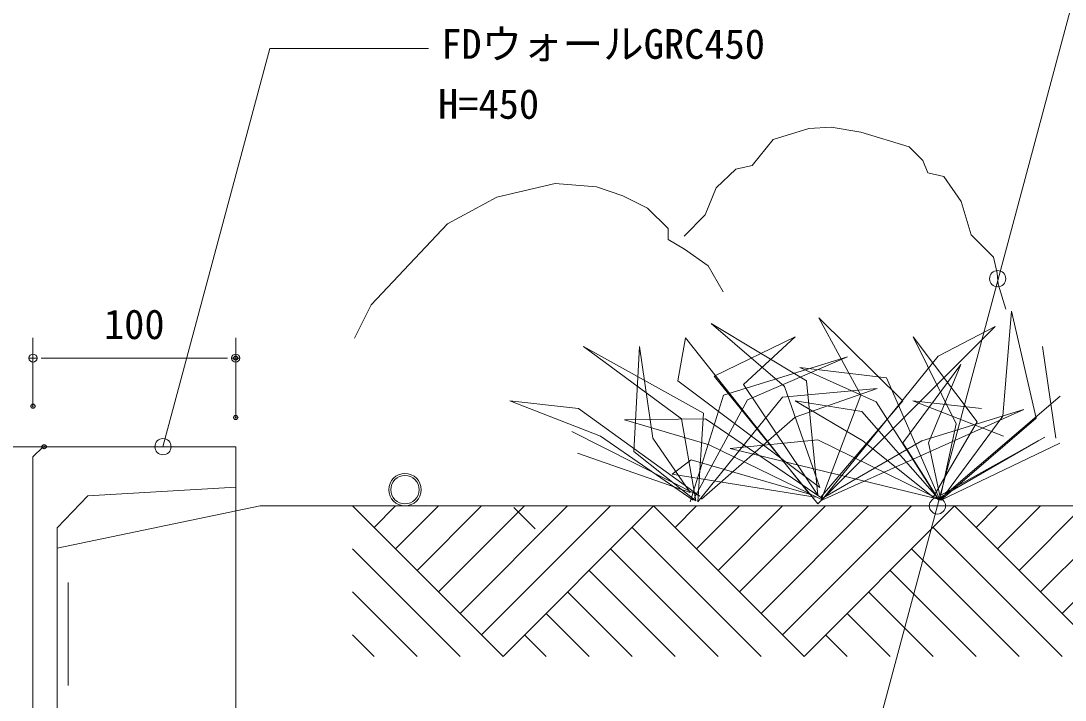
# Model space of a CAD drawing. Units: millimetres, scale not verified. Extents: x -1485 to 1485, y -1050 to 1050.
# Drawn here: x -219 to 296, y -98 to 237 of the extents above; entities that cross this region are included whole.
import ezdxf
from ezdxf.enums import TextEntityAlignment as Align

# ---------------------------------------------------------------- set-up
doc = ezdxf.new("R2010")
doc.units = ezdxf.units.MM
doc.header["$LTSCALE"] = 4
doc.header["$PDMODE"] = 32
doc.header["$PDSIZE"] = 2
doc.linetypes.add('USER1', pattern=[19.05, 12.7, -6.35])
for name, color, linetype, lineweight in [('0-0_0', 6, 'Continuous', 18), ('0-2_HATCH', 9, 'Continuous', 18), ('0-3_KUTAI', 3, 'Continuous', 18), ('0-6_buhin', 2, 'Continuous', 18), ('0-7_tensen', 7, 'USER1', 18), ('0-8_sunpo', 7, 'Continuous', 18), ('0-9_MOJI', 7, 'Continuous', 18), ('0-A_GREEN', 3, 'Continuous', 18)]:
    doc.layers.add(name, color=color, linetype=linetype, lineweight=lineweight)
doc.layers.add('0-1_DEFPOINTS', color=7, linetype='Continuous')
doc.styles.add('ＭＳ ゴシック', font='')
doc.styles.get('ＭＳ ゴシック').set_extended_font_data('MS Gothic')

# ---------------------------------------------------------------- blocks, each defined once
blk = doc.blocks.new('_Dot')
at = {"layer": '0-0_0', "color": 7}
for p, q in [((-0.5, 0), (-1, 0)), ((0.25, 0), (-0.25, 0))]:
    blk.add_line(p, q, dxfattribs=at)
blk.add_circle((0, 0), 0.25, dxfattribs=at)
blk = doc.blocks.new('D4')
at = {"layer": '0-1_DEFPOINTS'}
for p in [(1371.872, 1121.007), (1271.872, 1097.296), (1371.872, 1091.707)]:
    blk.add_point(p, dxfattribs=at)
at = {"layer": '0-8_sunpo'}
for p, q in [((1271.872, 1097.796), (1271.872, 1131.007)), ((1371.872, 1092.207), (1371.872, 1131.007)), ((1279.872, 1121.007), (1363.872, 1121.007))]:
    blk.add_line(p, q, dxfattribs=at)
at = {"layer": '0-8_sunpo', "xscale": 8, "yscale": 8, "rotation": 180}
blk.add_blockref('_Dot', (1271.872, 1121.007), dxfattribs=at)
at = {"layer": '0-8_sunpo', "xscale": 8, "yscale": 8}
blk.add_blockref('_Dot', (1371.872, 1121.007), dxfattribs=at)
at = {"layer": '0-8_sunpo', "style": 'ＭＳ ゴシック'}
blk.add_text('100', height=14.66, dxfattribs=at).set_placement((1306.872, 1126.007), align=Align.BOTTOM_LEFT)
blk = doc.blocks.new('D5')
at = {"layer": '0-1_DEFPOINTS'}
for p in [(1250.718, 1077.312), (1277.372, 1077.312), (1271.872, 627.312)]:
    blk.add_point(p, dxfattribs=at)
at = {"layer": '0-8_sunpo'}
for p, q in [((1276.872, 1077.312), (1240.718, 1077.312)), ((1250.718, 635.312), (1250.718, 1069.312)), ((1271.372, 627.312), (1240.718, 627.312))]:
    blk.add_line(p, q, dxfattribs=at)
at = {"layer": '0-8_sunpo', "xscale": 8, "yscale": 8}
for p, rotation in [((1250.718, 1077.312), 90), ((1250.718, 627.312), 270)]:
    blk.add_blockref('_Dot', p, dxfattribs=dict(at, rotation=rotation))
at = {"layer": '0-8_sunpo', "style": 'ＭＳ ゴシック'}
blk.add_text('450', height=14.66, rotation=90, dxfattribs=at).set_placement((1245.718, 770.96), align=Align.BOTTOM_LEFT)

msp = doc.modelspace()

# ---------------------------------------------------------------- linework, layer by layer
at = {"layer": '0-2_HATCH'}
for p, q in [((-34.272, -1.888), (-44.879, -12.494)), ((-13.059, -1.888), (-34.272, -23.101)), ((8.154, -1.888), (-23.666, -33.708)), ((29.367, -1.888), (-13.059, -44.314)), ((50.58, -1.888), (-2.453, -54.921)), ((71.794, -1.888), (8.154, -65.527)), ((24.028, -2.662), (34.634, -13.269)), ((167.253, -76.134), (93.007, -1.888)), ((114.22, -1.888), (103.613, -12.494)), ((135.433, -1.888), (114.22, -23.101)), ((156.646, -1.888), (124.827, -33.708)), ((177.86, -1.888), (135.433, -44.314)), ((199.073, -1.888), (146.04, -54.921)), ((220.286, -1.888), (156.646, -65.527)), ((241.499, -1.888), (167.253, -76.134)), ((315.745, -76.134), (241.499, -1.888)), ((262.712, -1.888), (252.106, -12.494)), ((283.926, -1.888), (262.712, -23.101)), ((305.139, -1.888), (273.319, -33.708)), ((326.352, -1.888), (283.926, -44.314)), ((347.565, -1.888), (294.532, -54.921)), ((146.04, -76.134), (82.4, -12.494)), ((294.532, -76.134), (230.893, -12.494)), ((-2.453, -76.134), (-55.486, -23.101)), ((124.827, -76.134), (71.794, -23.101)), ((273.319, -76.134), (220.286, -23.101)), ((103.613, -76.134), (61.187, -33.708)), ((252.106, -76.134), (209.679, -33.708)), ((-23.666, -76.134), (-55.486, -44.314)), ((82.4, -76.134), (50.58, -44.314)), ((230.893, -76.134), (199.073, -44.314)), ((61.187, -76.134), (39.974, -54.921)), ((209.679, -76.134), (188.466, -54.921)), ((-44.879, -76.134), (-55.486, -65.527)), ((39.974, -76.134), (29.367, -65.527)), ((188.466, -76.134), (177.86, -65.527))]:
    msp.add_line(p, q, dxfattribs=at)
msp.add_lwpolyline([(93.007, -1.888), (18.761, -76.134), (-55.486, -1.888)], dxfattribs=at)
at = {"layer": '0-3_KUTAI'}
msp.add_line((738.734, -1.888), (-101.128, -1.888), dxfattribs=at)
at = {"layer": '0-6_buhin', "color": 4}
msp.add_line((-113.128, 7.312), (-113.128, -402.688), dxfattribs=at)
at = {"layer": '0-6_buhin'}
msp.add_lwpolyline([(-113.128, 7.312), (-113.128, 27.312), (-208.128, 27.312), (-213.128, 22.312), (-213.128, -422.688), (-113.128, -422.688), (-113.128, -402.688), (-186.146, -399.097), (-201.128, -383.36), (-201.128, -12.688), (-186.152, 3.163)], close=True, dxfattribs=at)
for radius in [8, 7]:
    msp.add_circle((-29.639, 6.112), radius, dxfattribs=at)
at = {"layer": '0-7_tensen'}
msp.add_line((-195.835, -319.095), (-195.835, -21.587), dxfattribs=at)
at = {"layer": '0-9_MOJI'}
for p, q in [((118.671, -428.688), (353.668, 448.333)), ((-149.024, 27.312), (-96.374, 223.807)), ((-96.374, 223.807), (-18.002, 223.807))]:
    msp.add_line(p, q, dxfattribs=at)
for centre in [(262.749, 110.179), (-149.024, 27.312), (233.032, -1.888)]:
    msp.add_circle(centre, 4, dxfattribs=at)
at = {"layer": '0-A_GREEN'}
for p, q in [((151.974, 178.841), (169.673, 184.334)), ((169.673, 184.334), (180.659, 184.944)), ((180.659, 184.944), (195.307, 182.503)), ((195.307, 182.503), (219.11, 175.179)), ((141.598, 166.024), (151.974, 178.841)), ((219.11, 175.179), (225.824, 168.465)), ((225.824, 168.465), (228.265, 162.362)), ((228.265, 162.362), (236.199, 160.531)), ((15.651, 150.441), (44.413, 157.079)), ((44.413, 157.079), (64.799, 155.461)), ((64.799, 155.461), (77.802, 151.127)), ((118.405, 141.611), (123.898, 155.038)), ((-8.686, 137.167), (15.651, 150.441)), ((77.802, 151.127), (90.024, 145.04)), ((90.024, 145.04), (100.2, 134.864)), ((108.03, 131.235), (118.405, 141.611)), ((-46.298, 97.342), (-8.686, 137.167)), ((100.2, 134.864), (100.2, 129.437)), ((100.2, 129.437), (108.341, 124.688)), ((249.627, 131.845), (260.613, 120.859)), ((108.341, 124.688), (119.874, 116.547)), ((119.874, 116.547), (127.336, 103.658)), ((263.054, 107.432), (266.716, 95.225)), ((-54.563, 80.811), (-46.298, 97.342)), ((261.575, 86.616), (174.088, -0.87)), ((233.353, 72.035), (261.575, 86.616)), ((104.946, 59.806), (108.709, 80.972)), ((108.709, 80.972), (169.855, 3.834)), ((162.8, 81.442), (137.401, 57.925)), ((284.857, 76.739), (291.442, 31.585)), ((175.97, 1.012), (233.353, 72.035)), ((244.642, 67.802), (215.95, 29.233)), ((228.65, 29.233), (244.642, 67.802)), ((175.029, 7.126), (104.946, 59.806)), ((137.401, 57.925), (174.088, 3.364)), ((157.626, 56.984), (175.029, 7.126)), ((174.088, 3.364), (168.444, 59.806)), ((233.824, 1.952), (207.954, 61.217)), ((127.523, 52.751), (111.061, 0.071)), ((156.685, 51.81), (114.824, 0.071)), ((195.255, 52.751), (175.97, 1.952)), ((293.559, 52.28), (234.294, 1.482)), ((112.472, 1.012), (139.282, 50.399)), ((162.8, 49.929), (196.195, 30.174)), ((195.725, 44.755), (162.8, 49.929)), ((175.5, 2.423), (215.95, 49.929)), ((202.78, 49.458), (233.824, 0.541)), ((220.888, 49.929), (265.572, 32.526)), ((254.754, 46.166), (220.888, 49.929)), ((114.824, 0.071), (117.646, 43.814)), ((116.705, 1.482), (162.8, 41.933)), ((275.685, 45.695), (175.97, 1.012)), ((232.883, 2.423), (195.725, 44.755)), ((225.357, 30.174), (275.685, 45.695)), ((265.338, 42.403), (234.764, 1.012)), ((234.764, 1.012), (281.8, 41.462)), ((106.827, 40.992), (113.883, 0.541)), ((175.97, 1.952), (118.586, 40.992)), ((231.002, 2.423), (252.638, 39.581)), ((242.29, 38.64), (234.764, 3.364)), ((66.847, 32.526), (112.472, 1.012)), ((92.717, 31.585), (111.061, 4.775)), ((234.764, 3.364), (286.033, 32.055)), ((120.468, 28.292), (175.5, 1.482)), ((174.088, 30.644), (130.816, 26.411)), ((130.816, 26.411), (235.705, 1.012)), ((234.764, 1.012), (174.088, 30.644)), ((175.5, 1.482), (225.357, 30.174)), ((196.195, 30.174), (231.002, 2.423)), ((215.95, 29.233), (232.883, 2.423)), ((234.764, 1.012), (228.65, 29.233)), ((232.827, 1.458), (282.684, 30.15)), ((293.383, 29.105), (234.764, 1.012)), ((111.061, 4.775), (55.559, 24.059)), ((113.883, 0.541), (83.31, 25)), ((111.531, 20.767), (102.124, 13.711)), ((169.855, 3.834), (111.531, 20.767)), ((102.124, 13.711), (172.677, 2.423)), ((-101.128, -1.888), (-201.128, -22.688))]:
    msp.add_line(p, q, dxfattribs=at)
for points in [[(123.898, 155.038), (133.664, 164.193), (141.598, 166.024)], [(236.199, 160.531), (244.744, 148.324), (249.627, 131.845)], [(260.613, 120.859), (262.443, 112.925), (263.054, 107.432)], [(281.8, 41.462), (269.571, 94.142), (265.338, 42.403)], [(168.444, 59.806), (121.409, 88.027), (157.626, 56.984)], [(215.95, 49.929), (174.559, 90.85), (195.255, 52.751)], [(174.088, -0.87), (122.82, 62.158), (162.8, 81.442)], [(252.638, 39.581), (221.124, 81.442), (242.29, 38.64)], [(117.646, 43.814), (58.381, 76.739), (106.827, 40.992)], [(83.31, 25), (86.132, 76.739), (92.717, 31.585)], [(139.282, 50.399), (188.67, 71.565), (127.523, 52.751)], [(207.954, 61.217), (165.152, 66.391), (202.78, 49.458)], [(162.8, 41.933), (203.251, 56.043), (156.685, 51.81)], [(56.029, 46.166), (22.163, 49.929), (66.847, 32.526)], [(52.736, 34.877), (115.764, 2.893), (56.029, 46.166)], [(118.586, 40.992), (78.606, 40.522), (120.468, 28.292)]]:
    msp.add_lwpolyline(points, dxfattribs=at)

# ---------------------------------------------------------------- block references
at = {"layer": '0-8_sunpo'}
for name in ['D4', 'D5']:
    msp.add_blockref(name, (-1485, -1050), dxfattribs=at)

# ---------------------------------------------------------------- texts
at = {"layer": '0-9_MOJI', "style": 'ＭＳ ゴシック'}
for s, p in [('FDウォールGRC450', (-11.788, 214.234)), ('H=450', (-13.319, 184.644))]:
    msp.add_text(s, height=14.66, dxfattribs=at).set_placement(p, align=Align.BOTTOM_LEFT)

doc.saveas('drawing.dxf')
